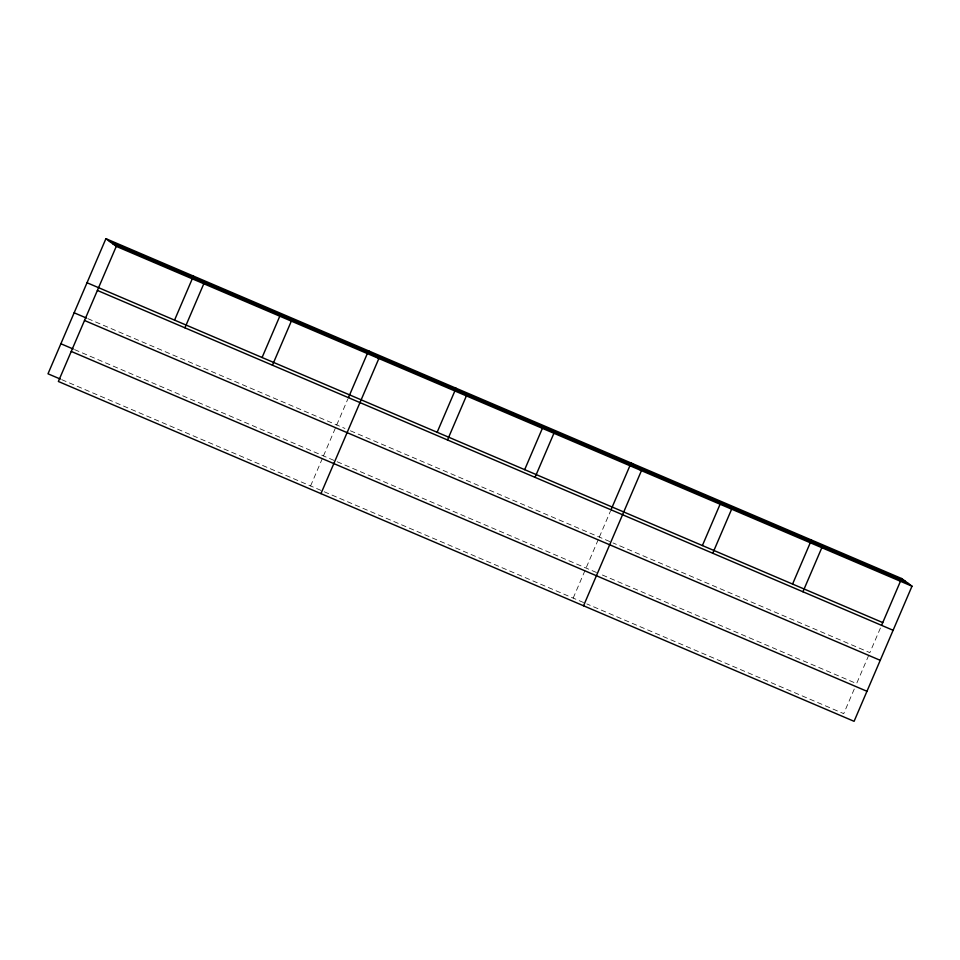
<?xml version="1.0" encoding="UTF-8"?>
<svg xmlns="http://www.w3.org/2000/svg" width="960" height="960" viewBox="0 0 960 960"><rect width="100%" height="100%" fill="white"/><g stroke="black" fill="none" stroke-linecap="round" stroke-linejoin="round"><path stroke-width="0.72" stroke-dasharray="4.8 3.6" d="M310.584 485.94L322.296 458.628M323.472 455.904L347.856 398.988M573.18 598.092L598.752 538.44M599.328 537.084L610.44 511.14M854.256 689.052L843.72 713.64L586.848 603.924M868.716 655.332L856.608 683.592L599.724 573.876M880.404 628.056L869.868 652.632L612.984 542.928M87.828 318.636L344.94 428.448M350.412 430.788L611.616 542.34M74.556 349.596L335.772 461.16M337.14 461.736L598.356 573.3M61.68 379.632L322.896 491.196M324.264 491.784L585.48 603.348"/><path stroke-width="1.44" d="M105.912 238.68L116.28 246.36L58.368 381.48L854.088 721.32L912 586.2L901.632 578.52L105.912 238.68L48 373.8L60.312 379.056M174.552 320.136L193.44 276.06M184.92 327.816L203.808 283.74M262.08 357.516L280.38 314.82M272.448 365.196L291.336 321.132M348.444 397.632L368.508 350.82L378.864 358.512L320.952 493.632M437.148 432.276L456.036 388.2M447.504 439.968L466.392 395.892M524.676 469.656L542.376 428.34M535.032 477.348L553.92 433.272M611.028 509.772L629.916 465.72M583.536 605.784L641.448 470.652L631.092 462.972M702.384 545.556L720.684 502.86M712.752 553.248L731.64 509.172M792.564 584.076L811.452 540M802.932 591.756L821.82 547.692M881.58 625.32L901.632 578.52M109.332 241.212L905.052 581.052M112.86 243.828L908.58 583.668M116.28 246.36L912 586.2M87.024 282.744L882.744 622.584M97.38 290.436L893.112 630.276M74.148 312.792L86.46 318.048M84.504 320.484L880.236 660.324M60.876 343.752L73.188 349.008M71.244 351.432L866.964 691.284"/></g></svg>
